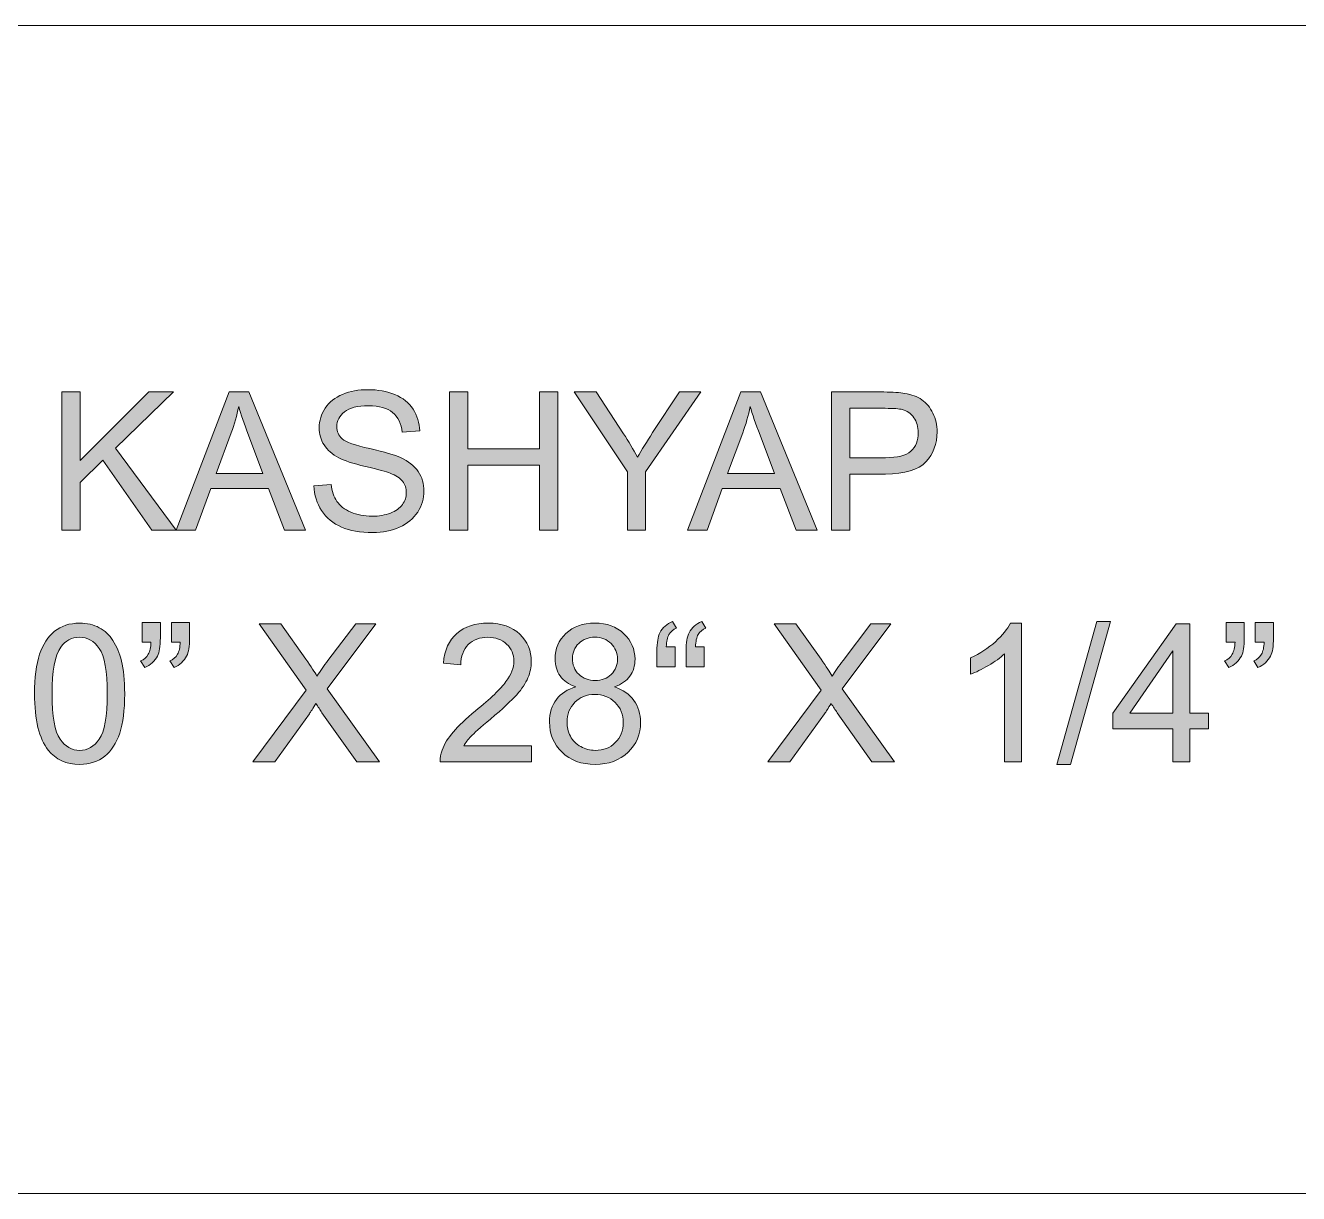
# Model space of a CAD drawing. Header units: inches. Extents: x -6.9 to 58.7, y -33.3 to 13.5.
# Drawn here: x 16.36 to 27.35, y -33.35 to -23.27 of the extents above; entities that cross this region are included whole.
import ezdxf

# ---------------------------------------------------------------- set-up
doc = ezdxf.new("R2010")
doc.units = ezdxf.units.IN
doc.header["$MEASUREMENT"] = 0
doc.layers.add('Layer 1', color=7, linetype='Continuous', lineweight=0)

# ---------------------------------------------------------------- blocks, each defined once
blk = doc.blocks.new('Block_1')
at = {"layer": 'Layer 1', "true_color": 0x000000, "transparency": 33554687}
h = blk.add_hatch(color=18, dxfattribs=at)
h.dxf.hatch_style = 2
edge = h.paths.add_edge_path()
edge.add_spline(control_points=[(16.678, -27.624), (16.678, -27.624), (16.678, -26.431), (16.678, -26.431), (16.678, -26.431), (16.836, -26.431), (16.836, -26.431), (16.836, -26.431), (16.836, -27.023), (16.836, -27.023), (16.836, -27.023), (17.429, -26.431), (17.429, -26.431), (17.429, -26.431), (17.643, -26.431), (17.643, -26.431), (17.643, -26.431), (17.142, -26.915), (17.142, -26.915), (17.142, -26.915), (17.665, -27.624), (17.665, -27.624), (17.665, -27.624), (17.456, -27.624), (17.456, -27.624), (17.456, -27.624), (17.032, -27.02), (17.032, -27.02), (17.032, -27.02), (16.836, -27.211), (16.836, -27.211), (16.836, -27.211), (16.836, -27.624), (16.836, -27.624), (16.836, -27.624), (16.678, -27.624), (16.678, -27.624)], knot_values=[0, 0, 0, 0, 1, 1, 1, 2, 2, 2, 3, 3, 3, 4, 4, 4, 5, 5, 5, 6, 6, 6, 7, 7, 7, 8, 8, 8, 9, 9, 9, 10, 10, 10, 11, 11, 11, 12, 12, 12, 12], degree=3, periodic=0)
h = blk.add_hatch(color=18, dxfattribs=at)
h.dxf.hatch_style = 2
edge = h.paths.add_edge_path()
edge.add_spline(control_points=[(18.01, -27.134), (18.01, -27.134), (18.414, -27.134), (18.414, -27.134), (18.414, -27.134), (18.29, -26.804), (18.29, -26.804), (18.252, -26.704), (18.224, -26.621), (18.205, -26.557), (18.19, -26.633), (18.168, -26.709), (18.141, -26.784), (18.141, -26.784), (18.01, -27.134), (18.01, -27.134)], knot_values=[0, 0, 0, 0, 1, 1, 1, 2, 2, 2, 3, 3, 3, 4, 4, 4, 5, 5, 5, 5], degree=3, periodic=0)
edge = h.paths.add_edge_path()
edge.add_spline(control_points=[(17.666, -27.624), (17.666, -27.624), (18.124, -26.431), (18.124, -26.431), (18.124, -26.431), (18.294, -26.431), (18.294, -26.431), (18.294, -26.431), (18.782, -27.624), (18.782, -27.624), (18.782, -27.624), (18.602, -27.624), (18.602, -27.624), (18.602, -27.624), (18.463, -27.263), (18.463, -27.263), (18.463, -27.263), (17.964, -27.263), (17.964, -27.263), (17.964, -27.263), (17.833, -27.624), (17.833, -27.624), (17.833, -27.624), (17.666, -27.624), (17.666, -27.624)], knot_values=[0, 0, 0, 0, 1, 1, 1, 2, 2, 2, 3, 3, 3, 4, 4, 4, 5, 5, 5, 6, 6, 6, 7, 7, 7, 8, 8, 8, 8], degree=3, periodic=0)
h = blk.add_hatch(color=18, dxfattribs=at)
h.dxf.hatch_style = 2
edge = h.paths.add_edge_path()
edge.add_spline(control_points=[(18.855, -27.241), (18.855, -27.241), (19.003, -27.228), (19.003, -27.228), (19.01, -27.288), (19.027, -27.337), (19.053, -27.375), (19.078, -27.413), (19.118, -27.444), (19.173, -27.468), (19.227, -27.491), (19.288, -27.503), (19.356, -27.503), (19.416, -27.503), (19.469, -27.494), (19.515, -27.476), (19.561, -27.458), (19.596, -27.434), (19.618, -27.403), (19.641, -27.371), (19.652, -27.337), (19.652, -27.3), (19.652, -27.263), (19.641, -27.23), (19.619, -27.202), (19.598, -27.174), (19.562, -27.151), (19.512, -27.132), (19.48, -27.119), (19.409, -27.1), (19.3, -27.074), (19.19, -27.047), (19.113, -27.023), (19.069, -26.999), (19.012, -26.969), (18.97, -26.932), (18.942, -26.888), (18.914, -26.844), (18.9, -26.794), (18.9, -26.74), (18.9, -26.679), (18.917, -26.623), (18.951, -26.571), (18.986, -26.518), (19.035, -26.479), (19.101, -26.452), (19.167, -26.424), (19.24, -26.411), (19.32, -26.411), (19.408, -26.411), (19.486, -26.425), (19.554, -26.454), (19.622, -26.482), (19.673, -26.524), (19.71, -26.579), (19.746, -26.635), (19.766, -26.697), (19.768, -26.767), (19.768, -26.767), (19.617, -26.779), (19.617, -26.779), (19.609, -26.703), (19.581, -26.646), (19.534, -26.608), (19.488, -26.569), (19.418, -26.55), (19.327, -26.55), (19.231, -26.55), (19.161, -26.568), (19.118, -26.603), (19.074, -26.638), (19.052, -26.68), (19.052, -26.729), (19.052, -26.772), (19.068, -26.807), (19.099, -26.835), (19.129, -26.863), (19.208, -26.891), (19.337, -26.92), (19.465, -26.949), (19.553, -26.974), (19.601, -26.996), (19.67, -27.028), (19.721, -27.069), (19.755, -27.118), (19.788, -27.167), (19.804, -27.223), (19.804, -27.287), (19.804, -27.351), (19.786, -27.411), (19.75, -27.467), (19.713, -27.523), (19.661, -27.567), (19.593, -27.598), (19.525, -27.629), (19.448, -27.645), (19.363, -27.645), (19.255, -27.645), (19.165, -27.629), (19.092, -27.597), (19.019, -27.566), (18.962, -27.519), (18.92, -27.455), (18.879, -27.392), (18.857, -27.321), (18.855, -27.241)], knot_values=[0, 0, 0, 0, 1, 1, 1, 2, 2, 2, 3, 3, 3, 4, 4, 4, 5, 5, 5, 6, 6, 6, 7, 7, 7, 8, 8, 8, 9, 9, 9, 10, 10, 10, 11, 11, 11, 12, 12, 12, 13, 13, 13, 14, 14, 14, 15, 15, 15, 16, 16, 16, 17, 17, 17, 18, 18, 18, 19, 19, 19, 20, 20, 20, 21, 21, 21, 22, 22, 22, 23, 23, 23, 24, 24, 24, 25, 25, 25, 26, 26, 26, 27, 27, 27, 28, 28, 28, 29, 29, 29, 30, 30, 30, 31, 31, 31, 32, 32, 32, 33, 33, 33, 34, 34, 34, 35, 35, 35, 35], degree=3, periodic=0)
h = blk.add_hatch(color=18, dxfattribs=at)
h.dxf.hatch_style = 2
edge = h.paths.add_edge_path()
edge.add_spline(control_points=[(20.025, -27.624), (20.025, -27.624), (20.025, -26.431), (20.025, -26.431), (20.025, -26.431), (20.183, -26.431), (20.183, -26.431), (20.183, -26.431), (20.183, -26.921), (20.183, -26.921), (20.183, -26.921), (20.803, -26.921), (20.803, -26.921), (20.803, -26.921), (20.803, -26.431), (20.803, -26.431), (20.803, -26.431), (20.961, -26.431), (20.961, -26.431), (20.961, -26.431), (20.961, -27.624), (20.961, -27.624), (20.961, -27.624), (20.803, -27.624), (20.803, -27.624), (20.803, -27.624), (20.803, -27.062), (20.803, -27.062), (20.803, -27.062), (20.183, -27.062), (20.183, -27.062), (20.183, -27.062), (20.183, -27.624), (20.183, -27.624), (20.183, -27.624), (20.025, -27.624), (20.025, -27.624)], knot_values=[0, 0, 0, 0, 1, 1, 1, 2, 2, 2, 3, 3, 3, 4, 4, 4, 5, 5, 5, 6, 6, 6, 7, 7, 7, 8, 8, 8, 9, 9, 9, 10, 10, 10, 11, 11, 11, 12, 12, 12, 12], degree=3, periodic=0)
h = blk.add_hatch(color=18, dxfattribs=at)
h.dxf.hatch_style = 2
edge = h.paths.add_edge_path()
edge.add_spline(control_points=[(21.56, -27.624), (21.56, -27.624), (21.56, -27.119), (21.56, -27.119), (21.56, -27.119), (21.1, -26.431), (21.1, -26.431), (21.1, -26.431), (21.292, -26.431), (21.292, -26.431), (21.292, -26.431), (21.527, -26.791), (21.527, -26.791), (21.57, -26.858), (21.611, -26.926), (21.648, -26.993), (21.684, -26.93), (21.727, -26.86), (21.778, -26.782), (21.778, -26.782), (22.01, -26.431), (22.01, -26.431), (22.01, -26.431), (22.194, -26.431), (22.194, -26.431), (22.194, -26.431), (21.717, -27.119), (21.717, -27.119), (21.717, -27.119), (21.717, -27.624), (21.717, -27.624), (21.717, -27.624), (21.56, -27.624), (21.56, -27.624)], knot_values=[0, 0, 0, 0, 1, 1, 1, 2, 2, 2, 3, 3, 3, 4, 4, 4, 5, 5, 5, 6, 6, 6, 7, 7, 7, 8, 8, 8, 9, 9, 9, 10, 10, 10, 11, 11, 11, 11], degree=3, periodic=0)
h = blk.add_hatch(color=18, dxfattribs=at)
h.dxf.hatch_style = 2
edge = h.paths.add_edge_path()
edge.add_spline(control_points=[(22.425, -27.134), (22.425, -27.134), (22.829, -27.134), (22.829, -27.134), (22.829, -27.134), (22.705, -26.804), (22.705, -26.804), (22.667, -26.704), (22.638, -26.621), (22.62, -26.557), (22.605, -26.633), (22.583, -26.709), (22.556, -26.784), (22.556, -26.784), (22.425, -27.134), (22.425, -27.134)], knot_values=[0, 0, 0, 0, 1, 1, 1, 2, 2, 2, 3, 3, 3, 4, 4, 4, 5, 5, 5, 5], degree=3, periodic=0)
edge = h.paths.add_edge_path()
edge.add_spline(control_points=[(22.08, -27.624), (22.08, -27.624), (22.539, -26.431), (22.539, -26.431), (22.539, -26.431), (22.709, -26.431), (22.709, -26.431), (22.709, -26.431), (23.197, -27.624), (23.197, -27.624), (23.197, -27.624), (23.017, -27.624), (23.017, -27.624), (23.017, -27.624), (22.878, -27.263), (22.878, -27.263), (22.878, -27.263), (22.379, -27.263), (22.379, -27.263), (22.379, -27.263), (22.248, -27.624), (22.248, -27.624), (22.248, -27.624), (22.08, -27.624), (22.08, -27.624)], knot_values=[0, 0, 0, 0, 1, 1, 1, 2, 2, 2, 3, 3, 3, 4, 4, 4, 5, 5, 5, 6, 6, 6, 7, 7, 7, 8, 8, 8, 8], degree=3, periodic=0)
h = blk.add_hatch(color=18, dxfattribs=at)
h.dxf.hatch_style = 2
edge = h.paths.add_edge_path()
edge.add_spline(control_points=[(23.481, -26.998), (23.481, -26.998), (23.789, -26.998), (23.789, -26.998), (23.891, -26.998), (23.964, -26.979), (24.007, -26.942), (24.05, -26.904), (24.071, -26.85), (24.071, -26.781), (24.071, -26.731), (24.058, -26.689), (24.033, -26.653), (24.008, -26.617), (23.975, -26.594), (23.933, -26.583), (23.907, -26.576), (23.858, -26.572), (23.786, -26.572), (23.786, -26.572), (23.481, -26.572), (23.481, -26.572), (23.481, -26.572), (23.481, -26.998), (23.481, -26.998)], knot_values=[0, 0, 0, 0, 1, 1, 1, 2, 2, 2, 3, 3, 3, 4, 4, 4, 5, 5, 5, 6, 6, 6, 7, 7, 7, 8, 8, 8, 8], degree=3, periodic=0)
edge = h.paths.add_edge_path()
edge.add_spline(control_points=[(23.323, -27.624), (23.323, -27.624), (23.323, -26.431), (23.323, -26.431), (23.323, -26.431), (23.773, -26.431), (23.773, -26.431), (23.852, -26.431), (23.913, -26.435), (23.955, -26.443), (24.013, -26.452), (24.062, -26.471), (24.102, -26.498), (24.141, -26.526), (24.173, -26.564), (24.198, -26.614), (24.222, -26.663), (24.234, -26.717), (24.234, -26.776), (24.234, -26.878), (24.201, -26.964), (24.137, -27.034), (24.072, -27.104), (23.956, -27.139), (23.787, -27.139), (23.787, -27.139), (23.481, -27.139), (23.481, -27.139), (23.481, -27.139), (23.481, -27.624), (23.481, -27.624), (23.481, -27.624), (23.323, -27.624), (23.323, -27.624)], knot_values=[0, 0, 0, 0, 1, 1, 1, 2, 2, 2, 3, 3, 3, 4, 4, 4, 5, 5, 5, 6, 6, 6, 7, 7, 7, 8, 8, 8, 9, 9, 9, 10, 10, 10, 11, 11, 11, 11], degree=3, periodic=0)
h = blk.add_hatch(color=18, dxfattribs=at)
h.dxf.hatch_style = 2
edge = h.paths.add_edge_path()
edge.add_spline(control_points=[(16.594, -29.036), (16.594, -29.232), (16.617, -29.362), (16.663, -29.427), (16.708, -29.492), (16.765, -29.524), (16.832, -29.524), (16.899, -29.524), (16.956, -29.492), (17.002, -29.427), (17.048, -29.361), (17.071, -29.231), (17.071, -29.036), (17.071, -28.84), (17.048, -28.709), (17.002, -28.644), (16.956, -28.58), (16.899, -28.548), (16.831, -28.548), (16.763, -28.548), (16.71, -28.576), (16.669, -28.633), (16.619, -28.706), (16.594, -28.84), (16.594, -29.036)], knot_values=[0, 0, 0, 0, 1, 1, 1, 2, 2, 2, 3, 3, 3, 4, 4, 4, 5, 5, 5, 6, 6, 6, 7, 7, 7, 8, 8, 8, 8], degree=3, periodic=0)
edge = h.paths.add_edge_path()
edge.add_spline(control_points=[(16.443, -29.036), (16.443, -28.895), (16.458, -28.781), (16.487, -28.695), (16.516, -28.609), (16.559, -28.543), (16.616, -28.496), (16.673, -28.45), (16.745, -28.426), (16.832, -28.426), (16.896, -28.426), (16.952, -28.439), (17.001, -28.465), (17.049, -28.491), (17.089, -28.528), (17.12, -28.577), (17.152, -28.625), (17.176, -28.684), (17.194, -28.754), (17.212, -28.824), (17.221, -28.918), (17.221, -29.036), (17.221, -29.176), (17.207, -29.289), (17.178, -29.375), (17.149, -29.461), (17.106, -29.527), (17.049, -29.574), (16.992, -29.621), (16.92, -29.645), (16.832, -29.645), (16.717, -29.645), (16.627, -29.603), (16.561, -29.521), (16.483, -29.422), (16.443, -29.26), (16.443, -29.036)], knot_values=[0, 0, 0, 0, 1, 1, 1, 2, 2, 2, 3, 3, 3, 4, 4, 4, 5, 5, 5, 6, 6, 6, 7, 7, 7, 8, 8, 8, 9, 9, 9, 10, 10, 10, 11, 11, 11, 12, 12, 12, 12], degree=3, periodic=0)
h = blk.add_hatch(color=18, dxfattribs=at)
h.dxf.hatch_style = 2
edge = h.paths.add_edge_path()
edge.add_spline(control_points=[(17.624, -28.589), (17.624, -28.589), (17.624, -28.419), (17.624, -28.419), (17.624, -28.419), (17.781, -28.419), (17.781, -28.419), (17.781, -28.419), (17.781, -28.553), (17.781, -28.553), (17.781, -28.626), (17.773, -28.678), (17.756, -28.71), (17.733, -28.754), (17.696, -28.787), (17.647, -28.81), (17.647, -28.81), (17.611, -28.752), (17.611, -28.752), (17.64, -28.74), (17.662, -28.721), (17.677, -28.695), (17.691, -28.67), (17.699, -28.634), (17.701, -28.589), (17.701, -28.589), (17.624, -28.589), (17.624, -28.589)], knot_values=[0, 0, 0, 0, 1, 1, 1, 2, 2, 2, 3, 3, 3, 4, 4, 4, 5, 5, 5, 6, 6, 6, 7, 7, 7, 8, 8, 8, 9, 9, 9, 9], degree=3, periodic=0)
edge = h.paths.add_edge_path()
edge.add_spline(control_points=[(17.372, -28.589), (17.372, -28.589), (17.372, -28.419), (17.372, -28.419), (17.372, -28.419), (17.529, -28.419), (17.529, -28.419), (17.529, -28.419), (17.529, -28.553), (17.529, -28.553), (17.529, -28.626), (17.52, -28.678), (17.504, -28.71), (17.48, -28.754), (17.444, -28.787), (17.395, -28.81), (17.395, -28.81), (17.359, -28.752), (17.359, -28.752), (17.388, -28.74), (17.41, -28.721), (17.424, -28.695), (17.439, -28.67), (17.447, -28.634), (17.448, -28.589), (17.448, -28.589), (17.372, -28.589), (17.372, -28.589)], knot_values=[0, 0, 0, 0, 1, 1, 1, 2, 2, 2, 3, 3, 3, 4, 4, 4, 5, 5, 5, 6, 6, 6, 7, 7, 7, 8, 8, 8, 9, 9, 9, 9], degree=3, periodic=0)
h = blk.add_hatch(color=18, dxfattribs=at)
h.dxf.hatch_style = 2
edge = h.paths.add_edge_path()
edge.add_spline(control_points=[(18.326, -29.624), (18.326, -29.624), (18.788, -29.003), (18.788, -29.003), (18.788, -29.003), (18.381, -28.431), (18.381, -28.431), (18.381, -28.431), (18.569, -28.431), (18.569, -28.431), (18.569, -28.431), (18.785, -28.737), (18.785, -28.737), (18.83, -28.801), (18.862, -28.85), (18.881, -28.884), (18.908, -28.84), (18.939, -28.795), (18.976, -28.748), (18.976, -28.748), (19.216, -28.431), (19.216, -28.431), (19.216, -28.431), (19.388, -28.431), (19.388, -28.431), (19.388, -28.431), (18.968, -28.994), (18.968, -28.994), (18.968, -28.994), (19.42, -29.624), (19.42, -29.624), (19.42, -29.624), (19.225, -29.624), (19.225, -29.624), (19.225, -29.624), (18.924, -29.199), (18.924, -29.199), (18.908, -29.174), (18.89, -29.148), (18.872, -29.119), (18.846, -29.162), (18.827, -29.192), (18.815, -29.208), (18.815, -29.208), (18.516, -29.624), (18.516, -29.624), (18.516, -29.624), (18.326, -29.624), (18.326, -29.624)], knot_values=[0, 0, 0, 0, 1, 1, 1, 2, 2, 2, 3, 3, 3, 4, 4, 4, 5, 5, 5, 6, 6, 6, 7, 7, 7, 8, 8, 8, 9, 9, 9, 10, 10, 10, 11, 11, 11, 12, 12, 12, 13, 13, 13, 14, 14, 14, 15, 15, 15, 16, 16, 16, 16], degree=3, periodic=0)
h = blk.add_hatch(color=18, dxfattribs=at)
h.dxf.hatch_style = 2
edge = h.paths.add_edge_path()
edge.add_spline(control_points=[(20.733, -29.484), (20.733, -29.484), (20.733, -29.624), (20.733, -29.624), (20.733, -29.624), (19.944, -29.624), (19.944, -29.624), (19.943, -29.589), (19.949, -29.555), (19.961, -29.523), (19.981, -29.469), (20.013, -29.416), (20.058, -29.364), (20.102, -29.312), (20.166, -29.252), (20.249, -29.183), (20.379, -29.077), (20.467, -28.993), (20.512, -28.931), (20.558, -28.868), (20.581, -28.81), (20.581, -28.754), (20.581, -28.696), (20.56, -28.647), (20.518, -28.607), (20.477, -28.568), (20.423, -28.548), (20.356, -28.548), (20.285, -28.548), (20.229, -28.569), (20.187, -28.611), (20.144, -28.653), (20.123, -28.712), (20.122, -28.787), (20.122, -28.787), (19.972, -28.771), (19.972, -28.771), (19.982, -28.659), (20.021, -28.574), (20.088, -28.515), (20.155, -28.456), (20.246, -28.426), (20.359, -28.426), (20.474, -28.426), (20.564, -28.458), (20.631, -28.522), (20.698, -28.585), (20.731, -28.664), (20.731, -28.758), (20.731, -28.805), (20.721, -28.852), (20.702, -28.898), (20.682, -28.944), (20.65, -28.993), (20.605, -29.044), (20.559, -29.095), (20.484, -29.165), (20.379, -29.254), (20.291, -29.328), (20.234, -29.378), (20.209, -29.404), (20.185, -29.43), (20.164, -29.457), (20.148, -29.484), (20.148, -29.484), (20.733, -29.484), (20.733, -29.484)], knot_values=[0, 0, 0, 0, 1, 1, 1, 2, 2, 2, 3, 3, 3, 4, 4, 4, 5, 5, 5, 6, 6, 6, 7, 7, 7, 8, 8, 8, 9, 9, 9, 10, 10, 10, 11, 11, 11, 12, 12, 12, 13, 13, 13, 14, 14, 14, 15, 15, 15, 16, 16, 16, 17, 17, 17, 18, 18, 18, 19, 19, 19, 20, 20, 20, 21, 21, 21, 22, 22, 22, 22], degree=3, periodic=0)
h = blk.add_hatch(color=18, dxfattribs=at)
h.dxf.hatch_style = 2
edge = h.paths.add_edge_path()
edge.add_spline(control_points=[(21.086, -28.729), (21.086, -28.786), (21.104, -28.832), (21.14, -28.867), (21.177, -28.903), (21.224, -28.921), (21.282, -28.921), (21.339, -28.921), (21.385, -28.903), (21.421, -28.868), (21.457, -28.832), (21.475, -28.789), (21.475, -28.737), (21.475, -28.684), (21.456, -28.638), (21.419, -28.602), (21.382, -28.565), (21.336, -28.547), (21.28, -28.547), (21.225, -28.547), (21.178, -28.565), (21.141, -28.601), (21.104, -28.636), (21.086, -28.679), (21.086, -28.729)], knot_values=[0, 0, 0, 0, 1, 1, 1, 2, 2, 2, 3, 3, 3, 4, 4, 4, 5, 5, 5, 6, 6, 6, 7, 7, 7, 8, 8, 8, 8], degree=3, periodic=0)
edge = h.paths.add_edge_path()
edge.add_spline(control_points=[(21.039, -29.28), (21.039, -29.322), (21.049, -29.362), (21.068, -29.401), (21.088, -29.44), (21.118, -29.471), (21.157, -29.492), (21.196, -29.513), (21.238, -29.524), (21.283, -29.524), (21.353, -29.524), (21.411, -29.502), (21.456, -29.457), (21.502, -29.412), (21.525, -29.354), (21.525, -29.285), (21.525, -29.214), (21.501, -29.156), (21.454, -29.11), (21.407, -29.064), (21.349, -29.041), (21.278, -29.041), (21.209, -29.041), (21.152, -29.064), (21.107, -29.109), (21.061, -29.155), (21.039, -29.212), (21.039, -29.28)], knot_values=[0, 0, 0, 0, 1, 1, 1, 2, 2, 2, 3, 3, 3, 4, 4, 4, 5, 5, 5, 6, 6, 6, 7, 7, 7, 8, 8, 8, 9, 9, 9, 9], degree=3, periodic=0)
edge = h.paths.add_edge_path()
edge.add_spline(control_points=[(21.115, -28.977), (21.054, -28.955), (21.009, -28.923), (20.98, -28.882), (20.951, -28.841), (20.936, -28.792), (20.936, -28.734), (20.936, -28.647), (20.967, -28.574), (21.03, -28.515), (21.092, -28.456), (21.175, -28.426), (21.279, -28.426), (21.383, -28.426), (21.467, -28.457), (21.53, -28.517), (21.594, -28.578), (21.626, -28.651), (21.626, -28.738), (21.626, -28.793), (21.611, -28.842), (21.582, -28.883), (21.553, -28.923), (21.509, -28.955), (21.45, -28.977), (21.523, -29.001), (21.579, -29.04), (21.617, -29.093), (21.655, -29.146), (21.674, -29.21), (21.674, -29.283), (21.674, -29.385), (21.638, -29.471), (21.566, -29.54), (21.494, -29.61), (21.399, -29.645), (21.281, -29.645), (21.164, -29.645), (21.069, -29.61), (20.996, -29.54), (20.924, -29.47), (20.888, -29.383), (20.888, -29.279), (20.888, -29.202), (20.908, -29.137), (20.947, -29.084), (20.987, -29.032), (21.043, -28.996), (21.115, -28.977)], knot_values=[0, 0, 0, 0, 1, 1, 1, 2, 2, 2, 3, 3, 3, 4, 4, 4, 5, 5, 5, 6, 6, 6, 7, 7, 7, 8, 8, 8, 9, 9, 9, 10, 10, 10, 11, 11, 11, 12, 12, 12, 13, 13, 13, 14, 14, 14, 15, 15, 15, 16, 16, 16, 16], degree=3, periodic=0)
h = blk.add_hatch(color=18, dxfattribs=at)
h.dxf.hatch_style = 2
edge = h.paths.add_edge_path()
edge.add_spline(control_points=[(22.224, -28.631), (22.224, -28.631), (22.224, -28.802), (22.224, -28.802), (22.224, -28.802), (22.067, -28.802), (22.067, -28.802), (22.067, -28.802), (22.067, -28.667), (22.067, -28.667), (22.067, -28.595), (22.076, -28.542), (22.093, -28.509), (22.116, -28.466), (22.152, -28.433), (22.202, -28.411), (22.202, -28.411), (22.237, -28.468), (22.237, -28.468), (22.208, -28.48), (22.186, -28.499), (22.172, -28.524), (22.157, -28.548), (22.15, -28.584), (22.148, -28.631), (22.148, -28.631), (22.224, -28.631), (22.224, -28.631)], knot_values=[0, 0, 0, 0, 1, 1, 1, 2, 2, 2, 3, 3, 3, 4, 4, 4, 5, 5, 5, 6, 6, 6, 7, 7, 7, 8, 8, 8, 9, 9, 9, 9], degree=3, periodic=0)
edge = h.paths.add_edge_path()
edge.add_spline(control_points=[(21.972, -28.631), (21.972, -28.631), (21.972, -28.802), (21.972, -28.802), (21.972, -28.802), (21.815, -28.802), (21.815, -28.802), (21.815, -28.802), (21.815, -28.667), (21.815, -28.667), (21.815, -28.595), (21.824, -28.542), (21.841, -28.509), (21.864, -28.466), (21.9, -28.433), (21.949, -28.411), (21.949, -28.411), (21.985, -28.468), (21.985, -28.468), (21.955, -28.48), (21.933, -28.499), (21.919, -28.524), (21.905, -28.548), (21.897, -28.584), (21.896, -28.631), (21.896, -28.631), (21.972, -28.631), (21.972, -28.631)], knot_values=[0, 0, 0, 0, 1, 1, 1, 2, 2, 2, 3, 3, 3, 4, 4, 4, 5, 5, 5, 6, 6, 6, 7, 7, 7, 8, 8, 8, 9, 9, 9, 9], degree=3, periodic=0)
h = blk.add_hatch(color=18, dxfattribs=at)
h.dxf.hatch_style = 2
edge = h.paths.add_edge_path()
edge.add_spline(control_points=[(22.773, -29.624), (22.773, -29.624), (23.234, -29.003), (23.234, -29.003), (23.234, -29.003), (22.827, -28.431), (22.827, -28.431), (22.827, -28.431), (23.015, -28.431), (23.015, -28.431), (23.015, -28.431), (23.232, -28.737), (23.232, -28.737), (23.277, -28.801), (23.309, -28.85), (23.328, -28.884), (23.355, -28.84), (23.386, -28.795), (23.422, -28.748), (23.422, -28.748), (23.662, -28.431), (23.662, -28.431), (23.662, -28.431), (23.834, -28.431), (23.834, -28.431), (23.834, -28.431), (23.415, -28.994), (23.415, -28.994), (23.415, -28.994), (23.867, -29.624), (23.867, -29.624), (23.867, -29.624), (23.671, -29.624), (23.671, -29.624), (23.671, -29.624), (23.371, -29.199), (23.371, -29.199), (23.354, -29.174), (23.337, -29.148), (23.319, -29.119), (23.292, -29.162), (23.273, -29.192), (23.262, -29.208), (23.262, -29.208), (22.963, -29.624), (22.963, -29.624), (22.963, -29.624), (22.773, -29.624), (22.773, -29.624)], knot_values=[0, 0, 0, 0, 1, 1, 1, 2, 2, 2, 3, 3, 3, 4, 4, 4, 5, 5, 5, 6, 6, 6, 7, 7, 7, 8, 8, 8, 9, 9, 9, 10, 10, 10, 11, 11, 11, 12, 12, 12, 13, 13, 13, 14, 14, 14, 15, 15, 15, 16, 16, 16, 16], degree=3, periodic=0)
h = blk.add_hatch(color=18, dxfattribs=at)
h.dxf.hatch_style = 2
edge = h.paths.add_edge_path()
edge.add_spline(control_points=[(24.961, -29.624), (24.961, -29.624), (24.815, -29.624), (24.815, -29.624), (24.815, -29.624), (24.815, -28.691), (24.815, -28.691), (24.78, -28.725), (24.733, -28.758), (24.676, -28.792), (24.619, -28.825), (24.567, -28.851), (24.522, -28.867), (24.522, -28.867), (24.522, -28.726), (24.522, -28.726), (24.604, -28.687), (24.675, -28.641), (24.737, -28.586), (24.798, -28.531), (24.841, -28.478), (24.867, -28.426), (24.867, -28.426), (24.961, -28.426), (24.961, -28.426), (24.961, -28.426), (24.961, -29.624), (24.961, -29.624)], knot_values=[0, 0, 0, 0, 1, 1, 1, 2, 2, 2, 3, 3, 3, 4, 4, 4, 5, 5, 5, 6, 6, 6, 7, 7, 7, 8, 8, 8, 9, 9, 9, 9], degree=3, periodic=0)
h = blk.add_hatch(color=18, dxfattribs=at)
h.dxf.hatch_style = 2
edge = h.paths.add_edge_path()
edge.add_spline(control_points=[(25.267, -29.645), (25.267, -29.645), (25.613, -28.411), (25.613, -28.411), (25.613, -28.411), (25.73, -28.411), (25.73, -28.411), (25.73, -28.411), (25.385, -29.645), (25.385, -29.645), (25.385, -29.645), (25.267, -29.645), (25.267, -29.645)], knot_values=[0, 0, 0, 0, 1, 1, 1, 2, 2, 2, 3, 3, 3, 4, 4, 4, 4], degree=3, periodic=0)
h = blk.add_hatch(color=18, dxfattribs=at)
h.dxf.hatch_style = 2
edge = h.paths.add_edge_path()
edge.add_spline(control_points=[(26.269, -29.204), (26.269, -29.204), (26.269, -28.666), (26.269, -28.666), (26.269, -28.666), (25.896, -29.204), (25.896, -29.204), (25.896, -29.204), (26.269, -29.204), (26.269, -29.204)], knot_values=[0, 0, 0, 0, 1, 1, 1, 2, 2, 2, 3, 3, 3, 3], degree=3, periodic=0)
edge = h.paths.add_edge_path()
edge.add_spline(control_points=[(26.269, -29.624), (26.269, -29.624), (26.269, -29.339), (26.269, -29.339), (26.269, -29.339), (25.751, -29.339), (25.751, -29.339), (25.751, -29.339), (25.751, -29.204), (25.751, -29.204), (25.751, -29.204), (26.296, -28.431), (26.296, -28.431), (26.296, -28.431), (26.416, -28.431), (26.416, -28.431), (26.416, -28.431), (26.416, -29.204), (26.416, -29.204), (26.416, -29.204), (26.577, -29.204), (26.577, -29.204), (26.577, -29.204), (26.577, -29.339), (26.577, -29.339), (26.577, -29.339), (26.416, -29.339), (26.416, -29.339), (26.416, -29.339), (26.416, -29.624), (26.416, -29.624), (26.416, -29.624), (26.269, -29.624), (26.269, -29.624)], knot_values=[0, 0, 0, 0, 1, 1, 1, 2, 2, 2, 3, 3, 3, 4, 4, 4, 5, 5, 5, 6, 6, 6, 7, 7, 7, 8, 8, 8, 9, 9, 9, 10, 10, 10, 11, 11, 11, 11], degree=3, periodic=0)
h = blk.add_hatch(color=18, dxfattribs=at)
h.dxf.hatch_style = 2
edge = h.paths.add_edge_path()
edge.add_spline(control_points=[(26.98, -28.589), (26.98, -28.589), (26.98, -28.419), (26.98, -28.419), (26.98, -28.419), (27.137, -28.419), (27.137, -28.419), (27.137, -28.419), (27.137, -28.553), (27.137, -28.553), (27.137, -28.626), (27.129, -28.678), (27.112, -28.71), (27.089, -28.754), (27.052, -28.787), (27.003, -28.81), (27.003, -28.81), (26.967, -28.752), (26.967, -28.752), (26.997, -28.74), (27.018, -28.721), (27.033, -28.695), (27.047, -28.67), (27.055, -28.634), (27.057, -28.589), (27.057, -28.589), (26.98, -28.589), (26.98, -28.589)], knot_values=[0, 0, 0, 0, 1, 1, 1, 2, 2, 2, 3, 3, 3, 4, 4, 4, 5, 5, 5, 6, 6, 6, 7, 7, 7, 8, 8, 8, 9, 9, 9, 9], degree=3, periodic=0)
edge = h.paths.add_edge_path()
edge.add_spline(control_points=[(26.728, -28.589), (26.728, -28.589), (26.728, -28.419), (26.728, -28.419), (26.728, -28.419), (26.885, -28.419), (26.885, -28.419), (26.885, -28.419), (26.885, -28.553), (26.885, -28.553), (26.885, -28.626), (26.877, -28.678), (26.86, -28.71), (26.837, -28.754), (26.8, -28.787), (26.751, -28.81), (26.751, -28.81), (26.715, -28.752), (26.715, -28.752), (26.744, -28.74), (26.766, -28.721), (26.781, -28.695), (26.795, -28.67), (26.803, -28.634), (26.805, -28.589), (26.805, -28.589), (26.728, -28.589), (26.728, -28.589)], knot_values=[0, 0, 0, 0, 1, 1, 1, 2, 2, 2, 3, 3, 3, 4, 4, 4, 5, 5, 5, 6, 6, 6, 7, 7, 7, 8, 8, 8, 9, 9, 9, 9], degree=3, periodic=0)
at = {"layer": 'Layer 1'}
for points, knots in [([(16.678, -27.624), (16.678, -27.624), (16.678, -26.431), (16.678, -26.431), (16.678, -26.431), (16.836, -26.431), (16.836, -26.431), (16.836, -26.431), (16.836, -27.023), (16.836, -27.023), (16.836, -27.023), (17.429, -26.431), (17.429, -26.431), (17.429, -26.431), (17.643, -26.431), (17.643, -26.431), (17.643, -26.431), (17.142, -26.915), (17.142, -26.915), (17.142, -26.915), (17.665, -27.624), (17.665, -27.624), (17.665, -27.624), (17.456, -27.624), (17.456, -27.624), (17.456, -27.624), (17.032, -27.02), (17.032, -27.02), (17.032, -27.02), (16.836, -27.211), (16.836, -27.211), (16.836, -27.211), (16.836, -27.624), (16.836, -27.624), (16.836, -27.624), (16.678, -27.624), (16.678, -27.624)], [0, 0, 0, 0, 1, 1, 1, 2, 2, 2, 3, 3, 3, 4, 4, 4, 5, 5, 5, 6, 6, 6, 7, 7, 7, 8, 8, 8, 9, 9, 9, 10, 10, 10, 11, 11, 11, 12, 12, 12, 12]), ([(17.666, -27.624), (17.666, -27.624), (18.124, -26.431), (18.124, -26.431), (18.124, -26.431), (18.294, -26.431), (18.294, -26.431), (18.294, -26.431), (18.782, -27.624), (18.782, -27.624), (18.782, -27.624), (18.602, -27.624), (18.602, -27.624), (18.602, -27.624), (18.463, -27.263), (18.463, -27.263), (18.463, -27.263), (17.964, -27.263), (17.964, -27.263), (17.964, -27.263), (17.833, -27.624), (17.833, -27.624), (17.833, -27.624), (17.666, -27.624), (17.666, -27.624)], [0, 0, 0, 0, 1, 1, 1, 2, 2, 2, 3, 3, 3, 4, 4, 4, 5, 5, 5, 6, 6, 6, 7, 7, 7, 8, 8, 8, 8]), ([(18.855, -27.241), (18.855, -27.241), (19.003, -27.228), (19.003, -27.228), (19.01, -27.288), (19.027, -27.337), (19.053, -27.375), (19.078, -27.413), (19.118, -27.444), (19.173, -27.468), (19.227, -27.491), (19.288, -27.503), (19.356, -27.503), (19.416, -27.503), (19.469, -27.494), (19.515, -27.476), (19.561, -27.458), (19.596, -27.434), (19.618, -27.403), (19.641, -27.371), (19.652, -27.337), (19.652, -27.3), (19.652, -27.263), (19.641, -27.23), (19.619, -27.202), (19.598, -27.174), (19.562, -27.151), (19.512, -27.132), (19.48, -27.119), (19.409, -27.1), (19.3, -27.074), (19.19, -27.047), (19.113, -27.023), (19.069, -26.999), (19.012, -26.969), (18.97, -26.932), (18.942, -26.888), (18.914, -26.844), (18.9, -26.794), (18.9, -26.74), (18.9, -26.679), (18.917, -26.623), (18.951, -26.571), (18.986, -26.518), (19.035, -26.479), (19.101, -26.452), (19.167, -26.424), (19.24, -26.411), (19.32, -26.411), (19.408, -26.411), (19.486, -26.425), (19.554, -26.454), (19.622, -26.482), (19.673, -26.524), (19.71, -26.579), (19.746, -26.635), (19.766, -26.697), (19.768, -26.767), (19.768, -26.767), (19.617, -26.779), (19.617, -26.779), (19.609, -26.703), (19.581, -26.646), (19.534, -26.608), (19.488, -26.569), (19.418, -26.55), (19.327, -26.55), (19.231, -26.55), (19.161, -26.568), (19.118, -26.603), (19.074, -26.638), (19.052, -26.68), (19.052, -26.729), (19.052, -26.772), (19.068, -26.807), (19.099, -26.835), (19.129, -26.863), (19.208, -26.891), (19.337, -26.92), (19.465, -26.949), (19.553, -26.974), (19.601, -26.996), (19.67, -27.028), (19.721, -27.069), (19.755, -27.118), (19.788, -27.167), (19.804, -27.223), (19.804, -27.287), (19.804, -27.351), (19.786, -27.411), (19.75, -27.467), (19.713, -27.523), (19.661, -27.567), (19.593, -27.598), (19.525, -27.629), (19.448, -27.645), (19.363, -27.645), (19.255, -27.645), (19.165, -27.629), (19.092, -27.597), (19.019, -27.566), (18.962, -27.519), (18.92, -27.455), (18.879, -27.392), (18.857, -27.321), (18.855, -27.241)], [0, 0, 0, 0, 1, 1, 1, 2, 2, 2, 3, 3, 3, 4, 4, 4, 5, 5, 5, 6, 6, 6, 7, 7, 7, 8, 8, 8, 9, 9, 9, 10, 10, 10, 11, 11, 11, 12, 12, 12, 13, 13, 13, 14, 14, 14, 15, 15, 15, 16, 16, 16, 17, 17, 17, 18, 18, 18, 19, 19, 19, 20, 20, 20, 21, 21, 21, 22, 22, 22, 23, 23, 23, 24, 24, 24, 25, 25, 25, 26, 26, 26, 27, 27, 27, 28, 28, 28, 29, 29, 29, 30, 30, 30, 31, 31, 31, 32, 32, 32, 33, 33, 33, 34, 34, 34, 35, 35, 35, 35]), ([(20.025, -27.624), (20.025, -27.624), (20.025, -26.431), (20.025, -26.431), (20.025, -26.431), (20.183, -26.431), (20.183, -26.431), (20.183, -26.431), (20.183, -26.921), (20.183, -26.921), (20.183, -26.921), (20.803, -26.921), (20.803, -26.921), (20.803, -26.921), (20.803, -26.431), (20.803, -26.431), (20.803, -26.431), (20.961, -26.431), (20.961, -26.431), (20.961, -26.431), (20.961, -27.624), (20.961, -27.624), (20.961, -27.624), (20.803, -27.624), (20.803, -27.624), (20.803, -27.624), (20.803, -27.062), (20.803, -27.062), (20.803, -27.062), (20.183, -27.062), (20.183, -27.062), (20.183, -27.062), (20.183, -27.624), (20.183, -27.624), (20.183, -27.624), (20.025, -27.624), (20.025, -27.624)], [0, 0, 0, 0, 1, 1, 1, 2, 2, 2, 3, 3, 3, 4, 4, 4, 5, 5, 5, 6, 6, 6, 7, 7, 7, 8, 8, 8, 9, 9, 9, 10, 10, 10, 11, 11, 11, 12, 12, 12, 12]), ([(21.56, -27.624), (21.56, -27.624), (21.56, -27.119), (21.56, -27.119), (21.56, -27.119), (21.1, -26.431), (21.1, -26.431), (21.1, -26.431), (21.292, -26.431), (21.292, -26.431), (21.292, -26.431), (21.527, -26.791), (21.527, -26.791), (21.57, -26.858), (21.611, -26.926), (21.648, -26.993), (21.684, -26.93), (21.727, -26.86), (21.778, -26.782), (21.778, -26.782), (22.01, -26.431), (22.01, -26.431), (22.01, -26.431), (22.194, -26.431), (22.194, -26.431), (22.194, -26.431), (21.717, -27.119), (21.717, -27.119), (21.717, -27.119), (21.717, -27.624), (21.717, -27.624), (21.717, -27.624), (21.56, -27.624), (21.56, -27.624)], [0, 0, 0, 0, 1, 1, 1, 2, 2, 2, 3, 3, 3, 4, 4, 4, 5, 5, 5, 6, 6, 6, 7, 7, 7, 8, 8, 8, 9, 9, 9, 10, 10, 10, 11, 11, 11, 11]), ([(22.08, -27.624), (22.08, -27.624), (22.539, -26.431), (22.539, -26.431), (22.539, -26.431), (22.709, -26.431), (22.709, -26.431), (22.709, -26.431), (23.197, -27.624), (23.197, -27.624), (23.197, -27.624), (23.017, -27.624), (23.017, -27.624), (23.017, -27.624), (22.878, -27.263), (22.878, -27.263), (22.878, -27.263), (22.379, -27.263), (22.379, -27.263), (22.379, -27.263), (22.248, -27.624), (22.248, -27.624), (22.248, -27.624), (22.08, -27.624), (22.08, -27.624)], [0, 0, 0, 0, 1, 1, 1, 2, 2, 2, 3, 3, 3, 4, 4, 4, 5, 5, 5, 6, 6, 6, 7, 7, 7, 8, 8, 8, 8]), ([(23.323, -27.624), (23.323, -27.624), (23.323, -26.431), (23.323, -26.431), (23.323, -26.431), (23.773, -26.431), (23.773, -26.431), (23.852, -26.431), (23.913, -26.435), (23.955, -26.443), (24.013, -26.452), (24.062, -26.471), (24.102, -26.498), (24.141, -26.526), (24.173, -26.564), (24.198, -26.614), (24.222, -26.663), (24.234, -26.717), (24.234, -26.776), (24.234, -26.878), (24.201, -26.964), (24.137, -27.034), (24.072, -27.104), (23.956, -27.139), (23.787, -27.139), (23.787, -27.139), (23.481, -27.139), (23.481, -27.139), (23.481, -27.139), (23.481, -27.624), (23.481, -27.624), (23.481, -27.624), (23.323, -27.624), (23.323, -27.624)], [0, 0, 0, 0, 1, 1, 1, 2, 2, 2, 3, 3, 3, 4, 4, 4, 5, 5, 5, 6, 6, 6, 7, 7, 7, 8, 8, 8, 9, 9, 9, 10, 10, 10, 11, 11, 11, 11]), ([(18.01, -27.134), (18.01, -27.134), (18.414, -27.134), (18.414, -27.134), (18.414, -27.134), (18.29, -26.804), (18.29, -26.804), (18.252, -26.704), (18.224, -26.621), (18.205, -26.557), (18.19, -26.633), (18.168, -26.709), (18.141, -26.784), (18.141, -26.784), (18.01, -27.134), (18.01, -27.134)], [0, 0, 0, 0, 1, 1, 1, 2, 2, 2, 3, 3, 3, 4, 4, 4, 5, 5, 5, 5]), ([(22.425, -27.134), (22.425, -27.134), (22.829, -27.134), (22.829, -27.134), (22.829, -27.134), (22.705, -26.804), (22.705, -26.804), (22.667, -26.704), (22.638, -26.621), (22.62, -26.557), (22.605, -26.633), (22.583, -26.709), (22.556, -26.784), (22.556, -26.784), (22.425, -27.134), (22.425, -27.134)], [0, 0, 0, 0, 1, 1, 1, 2, 2, 2, 3, 3, 3, 4, 4, 4, 5, 5, 5, 5]), ([(23.481, -26.998), (23.481, -26.998), (23.789, -26.998), (23.789, -26.998), (23.891, -26.998), (23.964, -26.979), (24.007, -26.942), (24.05, -26.904), (24.071, -26.85), (24.071, -26.781), (24.071, -26.731), (24.058, -26.689), (24.033, -26.653), (24.008, -26.617), (23.975, -26.594), (23.933, -26.583), (23.907, -26.576), (23.858, -26.572), (23.786, -26.572), (23.786, -26.572), (23.481, -26.572), (23.481, -26.572), (23.481, -26.572), (23.481, -26.998), (23.481, -26.998)], [0, 0, 0, 0, 1, 1, 1, 2, 2, 2, 3, 3, 3, 4, 4, 4, 5, 5, 5, 6, 6, 6, 7, 7, 7, 8, 8, 8, 8]), ([(16.443, -29.036), (16.443, -28.895), (16.458, -28.781), (16.487, -28.695), (16.516, -28.609), (16.559, -28.543), (16.616, -28.496), (16.673, -28.45), (16.745, -28.426), (16.832, -28.426), (16.896, -28.426), (16.952, -28.439), (17.001, -28.465), (17.049, -28.491), (17.089, -28.528), (17.12, -28.577), (17.152, -28.625), (17.176, -28.684), (17.194, -28.754), (17.212, -28.824), (17.221, -28.918), (17.221, -29.036), (17.221, -29.176), (17.207, -29.289), (17.178, -29.375), (17.149, -29.461), (17.106, -29.527), (17.049, -29.574), (16.992, -29.621), (16.92, -29.645), (16.832, -29.645), (16.717, -29.645), (16.627, -29.603), (16.561, -29.521), (16.483, -29.422), (16.443, -29.26), (16.443, -29.036)], [0, 0, 0, 0, 1, 1, 1, 2, 2, 2, 3, 3, 3, 4, 4, 4, 5, 5, 5, 6, 6, 6, 7, 7, 7, 8, 8, 8, 9, 9, 9, 10, 10, 10, 11, 11, 11, 12, 12, 12, 12]), ([(17.372, -28.589), (17.372, -28.589), (17.372, -28.419), (17.372, -28.419), (17.372, -28.419), (17.529, -28.419), (17.529, -28.419), (17.529, -28.419), (17.529, -28.553), (17.529, -28.553), (17.529, -28.626), (17.52, -28.678), (17.504, -28.71), (17.48, -28.754), (17.444, -28.787), (17.395, -28.81), (17.395, -28.81), (17.359, -28.752), (17.359, -28.752), (17.388, -28.74), (17.41, -28.721), (17.424, -28.695), (17.439, -28.67), (17.447, -28.634), (17.448, -28.589), (17.448, -28.589), (17.372, -28.589), (17.372, -28.589)], [0, 0, 0, 0, 1, 1, 1, 2, 2, 2, 3, 3, 3, 4, 4, 4, 5, 5, 5, 6, 6, 6, 7, 7, 7, 8, 8, 8, 9, 9, 9, 9]), ([(17.624, -28.589), (17.624, -28.589), (17.624, -28.419), (17.624, -28.419), (17.624, -28.419), (17.781, -28.419), (17.781, -28.419), (17.781, -28.419), (17.781, -28.553), (17.781, -28.553), (17.781, -28.626), (17.773, -28.678), (17.756, -28.71), (17.733, -28.754), (17.696, -28.787), (17.647, -28.81), (17.647, -28.81), (17.611, -28.752), (17.611, -28.752), (17.64, -28.74), (17.662, -28.721), (17.677, -28.695), (17.691, -28.67), (17.699, -28.634), (17.701, -28.589), (17.701, -28.589), (17.624, -28.589), (17.624, -28.589)], [0, 0, 0, 0, 1, 1, 1, 2, 2, 2, 3, 3, 3, 4, 4, 4, 5, 5, 5, 6, 6, 6, 7, 7, 7, 8, 8, 8, 9, 9, 9, 9]), ([(18.326, -29.624), (18.326, -29.624), (18.788, -29.003), (18.788, -29.003), (18.788, -29.003), (18.381, -28.431), (18.381, -28.431), (18.381, -28.431), (18.569, -28.431), (18.569, -28.431), (18.569, -28.431), (18.785, -28.737), (18.785, -28.737), (18.83, -28.801), (18.862, -28.85), (18.881, -28.884), (18.908, -28.84), (18.939, -28.795), (18.976, -28.748), (18.976, -28.748), (19.216, -28.431), (19.216, -28.431), (19.216, -28.431), (19.388, -28.431), (19.388, -28.431), (19.388, -28.431), (18.968, -28.994), (18.968, -28.994), (18.968, -28.994), (19.42, -29.624), (19.42, -29.624), (19.42, -29.624), (19.225, -29.624), (19.225, -29.624), (19.225, -29.624), (18.924, -29.199), (18.924, -29.199), (18.908, -29.174), (18.89, -29.148), (18.872, -29.119), (18.846, -29.162), (18.827, -29.192), (18.815, -29.208), (18.815, -29.208), (18.516, -29.624), (18.516, -29.624), (18.516, -29.624), (18.326, -29.624), (18.326, -29.624)], [0, 0, 0, 0, 1, 1, 1, 2, 2, 2, 3, 3, 3, 4, 4, 4, 5, 5, 5, 6, 6, 6, 7, 7, 7, 8, 8, 8, 9, 9, 9, 10, 10, 10, 11, 11, 11, 12, 12, 12, 13, 13, 13, 14, 14, 14, 15, 15, 15, 16, 16, 16, 16]), ([(20.733, -29.484), (20.733, -29.484), (20.733, -29.624), (20.733, -29.624), (20.733, -29.624), (19.944, -29.624), (19.944, -29.624), (19.943, -29.589), (19.949, -29.555), (19.961, -29.523), (19.981, -29.469), (20.013, -29.416), (20.058, -29.364), (20.102, -29.312), (20.166, -29.252), (20.249, -29.183), (20.379, -29.077), (20.467, -28.993), (20.512, -28.931), (20.558, -28.868), (20.581, -28.81), (20.581, -28.754), (20.581, -28.696), (20.56, -28.647), (20.518, -28.607), (20.477, -28.568), (20.423, -28.548), (20.356, -28.548), (20.285, -28.548), (20.229, -28.569), (20.187, -28.611), (20.144, -28.653), (20.123, -28.712), (20.122, -28.787), (20.122, -28.787), (19.972, -28.771), (19.972, -28.771), (19.982, -28.659), (20.021, -28.574), (20.088, -28.515), (20.155, -28.456), (20.246, -28.426), (20.359, -28.426), (20.474, -28.426), (20.564, -28.458), (20.631, -28.522), (20.698, -28.585), (20.731, -28.664), (20.731, -28.758), (20.731, -28.805), (20.721, -28.852), (20.702, -28.898), (20.682, -28.944), (20.65, -28.993), (20.605, -29.044), (20.559, -29.095), (20.484, -29.165), (20.379, -29.254), (20.291, -29.328), (20.234, -29.378), (20.209, -29.404), (20.185, -29.43), (20.164, -29.457), (20.148, -29.484), (20.148, -29.484), (20.733, -29.484), (20.733, -29.484)], [0, 0, 0, 0, 1, 1, 1, 2, 2, 2, 3, 3, 3, 4, 4, 4, 5, 5, 5, 6, 6, 6, 7, 7, 7, 8, 8, 8, 9, 9, 9, 10, 10, 10, 11, 11, 11, 12, 12, 12, 13, 13, 13, 14, 14, 14, 15, 15, 15, 16, 16, 16, 17, 17, 17, 18, 18, 18, 19, 19, 19, 20, 20, 20, 21, 21, 21, 22, 22, 22, 22]), ([(21.115, -28.977), (21.054, -28.955), (21.009, -28.923), (20.98, -28.882), (20.951, -28.841), (20.936, -28.792), (20.936, -28.734), (20.936, -28.647), (20.967, -28.574), (21.03, -28.515), (21.092, -28.456), (21.175, -28.426), (21.279, -28.426), (21.383, -28.426), (21.467, -28.457), (21.53, -28.517), (21.594, -28.578), (21.626, -28.651), (21.626, -28.738), (21.626, -28.793), (21.611, -28.842), (21.582, -28.883), (21.553, -28.923), (21.509, -28.955), (21.45, -28.977), (21.523, -29.001), (21.579, -29.04), (21.617, -29.093), (21.655, -29.146), (21.674, -29.21), (21.674, -29.283), (21.674, -29.385), (21.638, -29.471), (21.566, -29.54), (21.494, -29.61), (21.399, -29.645), (21.281, -29.645), (21.164, -29.645), (21.069, -29.61), (20.996, -29.54), (20.924, -29.47), (20.888, -29.383), (20.888, -29.279), (20.888, -29.202), (20.908, -29.137), (20.947, -29.084), (20.987, -29.032), (21.043, -28.996), (21.115, -28.977)], [0, 0, 0, 0, 1, 1, 1, 2, 2, 2, 3, 3, 3, 4, 4, 4, 5, 5, 5, 6, 6, 6, 7, 7, 7, 8, 8, 8, 9, 9, 9, 10, 10, 10, 11, 11, 11, 12, 12, 12, 13, 13, 13, 14, 14, 14, 15, 15, 15, 16, 16, 16, 16]), ([(21.972, -28.631), (21.972, -28.631), (21.972, -28.802), (21.972, -28.802), (21.972, -28.802), (21.815, -28.802), (21.815, -28.802), (21.815, -28.802), (21.815, -28.667), (21.815, -28.667), (21.815, -28.595), (21.824, -28.542), (21.841, -28.509), (21.864, -28.466), (21.9, -28.433), (21.949, -28.411), (21.949, -28.411), (21.985, -28.468), (21.985, -28.468), (21.955, -28.48), (21.933, -28.499), (21.919, -28.524), (21.905, -28.548), (21.897, -28.584), (21.896, -28.631), (21.896, -28.631), (21.972, -28.631), (21.972, -28.631)], [0, 0, 0, 0, 1, 1, 1, 2, 2, 2, 3, 3, 3, 4, 4, 4, 5, 5, 5, 6, 6, 6, 7, 7, 7, 8, 8, 8, 9, 9, 9, 9]), ([(22.224, -28.631), (22.224, -28.631), (22.224, -28.802), (22.224, -28.802), (22.224, -28.802), (22.067, -28.802), (22.067, -28.802), (22.067, -28.802), (22.067, -28.667), (22.067, -28.667), (22.067, -28.595), (22.076, -28.542), (22.093, -28.509), (22.116, -28.466), (22.152, -28.433), (22.202, -28.411), (22.202, -28.411), (22.237, -28.468), (22.237, -28.468), (22.208, -28.48), (22.186, -28.499), (22.172, -28.524), (22.157, -28.548), (22.15, -28.584), (22.148, -28.631), (22.148, -28.631), (22.224, -28.631), (22.224, -28.631)], [0, 0, 0, 0, 1, 1, 1, 2, 2, 2, 3, 3, 3, 4, 4, 4, 5, 5, 5, 6, 6, 6, 7, 7, 7, 8, 8, 8, 9, 9, 9, 9]), ([(22.773, -29.624), (22.773, -29.624), (23.234, -29.003), (23.234, -29.003), (23.234, -29.003), (22.827, -28.431), (22.827, -28.431), (22.827, -28.431), (23.015, -28.431), (23.015, -28.431), (23.015, -28.431), (23.232, -28.737), (23.232, -28.737), (23.277, -28.801), (23.309, -28.85), (23.328, -28.884), (23.355, -28.84), (23.386, -28.795), (23.422, -28.748), (23.422, -28.748), (23.662, -28.431), (23.662, -28.431), (23.662, -28.431), (23.834, -28.431), (23.834, -28.431), (23.834, -28.431), (23.415, -28.994), (23.415, -28.994), (23.415, -28.994), (23.867, -29.624), (23.867, -29.624), (23.867, -29.624), (23.671, -29.624), (23.671, -29.624), (23.671, -29.624), (23.371, -29.199), (23.371, -29.199), (23.354, -29.174), (23.337, -29.148), (23.319, -29.119), (23.292, -29.162), (23.273, -29.192), (23.262, -29.208), (23.262, -29.208), (22.963, -29.624), (22.963, -29.624), (22.963, -29.624), (22.773, -29.624), (22.773, -29.624)], [0, 0, 0, 0, 1, 1, 1, 2, 2, 2, 3, 3, 3, 4, 4, 4, 5, 5, 5, 6, 6, 6, 7, 7, 7, 8, 8, 8, 9, 9, 9, 10, 10, 10, 11, 11, 11, 12, 12, 12, 13, 13, 13, 14, 14, 14, 15, 15, 15, 16, 16, 16, 16]), ([(24.961, -29.624), (24.961, -29.624), (24.815, -29.624), (24.815, -29.624), (24.815, -29.624), (24.815, -28.691), (24.815, -28.691), (24.78, -28.725), (24.733, -28.758), (24.676, -28.792), (24.619, -28.825), (24.567, -28.851), (24.522, -28.867), (24.522, -28.867), (24.522, -28.726), (24.522, -28.726), (24.604, -28.687), (24.675, -28.641), (24.737, -28.586), (24.798, -28.531), (24.841, -28.478), (24.867, -28.426), (24.867, -28.426), (24.961, -28.426), (24.961, -28.426), (24.961, -28.426), (24.961, -29.624), (24.961, -29.624)], [0, 0, 0, 0, 1, 1, 1, 2, 2, 2, 3, 3, 3, 4, 4, 4, 5, 5, 5, 6, 6, 6, 7, 7, 7, 8, 8, 8, 9, 9, 9, 9]), ([(25.267, -29.645), (25.267, -29.645), (25.613, -28.411), (25.613, -28.411), (25.613, -28.411), (25.73, -28.411), (25.73, -28.411), (25.73, -28.411), (25.385, -29.645), (25.385, -29.645), (25.385, -29.645), (25.267, -29.645), (25.267, -29.645)], [0, 0, 0, 0, 1, 1, 1, 2, 2, 2, 3, 3, 3, 4, 4, 4, 4]), ([(26.269, -29.624), (26.269, -29.624), (26.269, -29.339), (26.269, -29.339), (26.269, -29.339), (25.751, -29.339), (25.751, -29.339), (25.751, -29.339), (25.751, -29.204), (25.751, -29.204), (25.751, -29.204), (26.296, -28.431), (26.296, -28.431), (26.296, -28.431), (26.416, -28.431), (26.416, -28.431), (26.416, -28.431), (26.416, -29.204), (26.416, -29.204), (26.416, -29.204), (26.577, -29.204), (26.577, -29.204), (26.577, -29.204), (26.577, -29.339), (26.577, -29.339), (26.577, -29.339), (26.416, -29.339), (26.416, -29.339), (26.416, -29.339), (26.416, -29.624), (26.416, -29.624), (26.416, -29.624), (26.269, -29.624), (26.269, -29.624)], [0, 0, 0, 0, 1, 1, 1, 2, 2, 2, 3, 3, 3, 4, 4, 4, 5, 5, 5, 6, 6, 6, 7, 7, 7, 8, 8, 8, 9, 9, 9, 10, 10, 10, 11, 11, 11, 11]), ([(26.728, -28.589), (26.728, -28.589), (26.728, -28.419), (26.728, -28.419), (26.728, -28.419), (26.885, -28.419), (26.885, -28.419), (26.885, -28.419), (26.885, -28.553), (26.885, -28.553), (26.885, -28.626), (26.877, -28.678), (26.86, -28.71), (26.837, -28.754), (26.8, -28.787), (26.751, -28.81), (26.751, -28.81), (26.715, -28.752), (26.715, -28.752), (26.744, -28.74), (26.766, -28.721), (26.781, -28.695), (26.795, -28.67), (26.803, -28.634), (26.805, -28.589), (26.805, -28.589), (26.728, -28.589), (26.728, -28.589)], [0, 0, 0, 0, 1, 1, 1, 2, 2, 2, 3, 3, 3, 4, 4, 4, 5, 5, 5, 6, 6, 6, 7, 7, 7, 8, 8, 8, 9, 9, 9, 9]), ([(26.98, -28.589), (26.98, -28.589), (26.98, -28.419), (26.98, -28.419), (26.98, -28.419), (27.137, -28.419), (27.137, -28.419), (27.137, -28.419), (27.137, -28.553), (27.137, -28.553), (27.137, -28.626), (27.129, -28.678), (27.112, -28.71), (27.089, -28.754), (27.052, -28.787), (27.003, -28.81), (27.003, -28.81), (26.967, -28.752), (26.967, -28.752), (26.997, -28.74), (27.018, -28.721), (27.033, -28.695), (27.047, -28.67), (27.055, -28.634), (27.057, -28.589), (27.057, -28.589), (26.98, -28.589), (26.98, -28.589)], [0, 0, 0, 0, 1, 1, 1, 2, 2, 2, 3, 3, 3, 4, 4, 4, 5, 5, 5, 6, 6, 6, 7, 7, 7, 8, 8, 8, 9, 9, 9, 9]), ([(16.594, -29.036), (16.594, -29.232), (16.617, -29.362), (16.663, -29.427), (16.708, -29.492), (16.765, -29.524), (16.832, -29.524), (16.899, -29.524), (16.956, -29.492), (17.002, -29.427), (17.048, -29.361), (17.071, -29.231), (17.071, -29.036), (17.071, -28.84), (17.048, -28.709), (17.002, -28.644), (16.956, -28.58), (16.899, -28.548), (16.831, -28.548), (16.763, -28.548), (16.71, -28.576), (16.669, -28.633), (16.619, -28.706), (16.594, -28.84), (16.594, -29.036)], [0, 0, 0, 0, 1, 1, 1, 2, 2, 2, 3, 3, 3, 4, 4, 4, 5, 5, 5, 6, 6, 6, 7, 7, 7, 8, 8, 8, 8]), ([(21.086, -28.729), (21.086, -28.786), (21.104, -28.832), (21.14, -28.867), (21.177, -28.903), (21.224, -28.921), (21.282, -28.921), (21.339, -28.921), (21.385, -28.903), (21.421, -28.868), (21.457, -28.832), (21.475, -28.789), (21.475, -28.737), (21.475, -28.684), (21.456, -28.638), (21.419, -28.602), (21.382, -28.565), (21.336, -28.547), (21.28, -28.547), (21.225, -28.547), (21.178, -28.565), (21.141, -28.601), (21.104, -28.636), (21.086, -28.679), (21.086, -28.729)], [0, 0, 0, 0, 1, 1, 1, 2, 2, 2, 3, 3, 3, 4, 4, 4, 5, 5, 5, 6, 6, 6, 7, 7, 7, 8, 8, 8, 8]), ([(26.269, -29.204), (26.269, -29.204), (26.269, -28.666), (26.269, -28.666), (26.269, -28.666), (25.896, -29.204), (25.896, -29.204), (25.896, -29.204), (26.269, -29.204), (26.269, -29.204)], [0, 0, 0, 0, 1, 1, 1, 2, 2, 2, 3, 3, 3, 3]), ([(21.039, -29.28), (21.039, -29.322), (21.049, -29.362), (21.068, -29.401), (21.088, -29.44), (21.118, -29.471), (21.157, -29.492), (21.196, -29.513), (21.238, -29.524), (21.283, -29.524), (21.353, -29.524), (21.411, -29.502), (21.456, -29.457), (21.502, -29.412), (21.525, -29.354), (21.525, -29.285), (21.525, -29.214), (21.501, -29.156), (21.454, -29.11), (21.407, -29.064), (21.349, -29.041), (21.278, -29.041), (21.209, -29.041), (21.152, -29.064), (21.107, -29.109), (21.061, -29.155), (21.039, -29.212), (21.039, -29.28)], [0, 0, 0, 0, 1, 1, 1, 2, 2, 2, 3, 3, 3, 4, 4, 4, 5, 5, 5, 6, 6, 6, 7, 7, 7, 8, 8, 8, 9, 9, 9, 9])]:
    blk.add_open_spline(points, degree=3, knots=knots, dxfattribs=at)
blk = doc.blocks.new('Block_0')
at = {"layer": 'Layer 1'}
blk.add_blockref('Block_1', (0, 0), dxfattribs=at)

msp = doc.modelspace()

# ---------------------------------------------------------------- linework, layer by layer
at = {"layer": 'Layer 1', "color": 18, "lineweight": 5, "true_color": 0x000000}
msp.add_lwpolyline([(58.718, -33.349), (-6.869, -33.349), (-6.869, -23.268), (58.718, -23.268)], close=True, dxfattribs=at)

# ---------------------------------------------------------------- block references
at = {"layer": 'Layer 1'}
msp.add_blockref('Block_0', (0, 0), dxfattribs=at)

doc.saveas('drawing.dxf')
